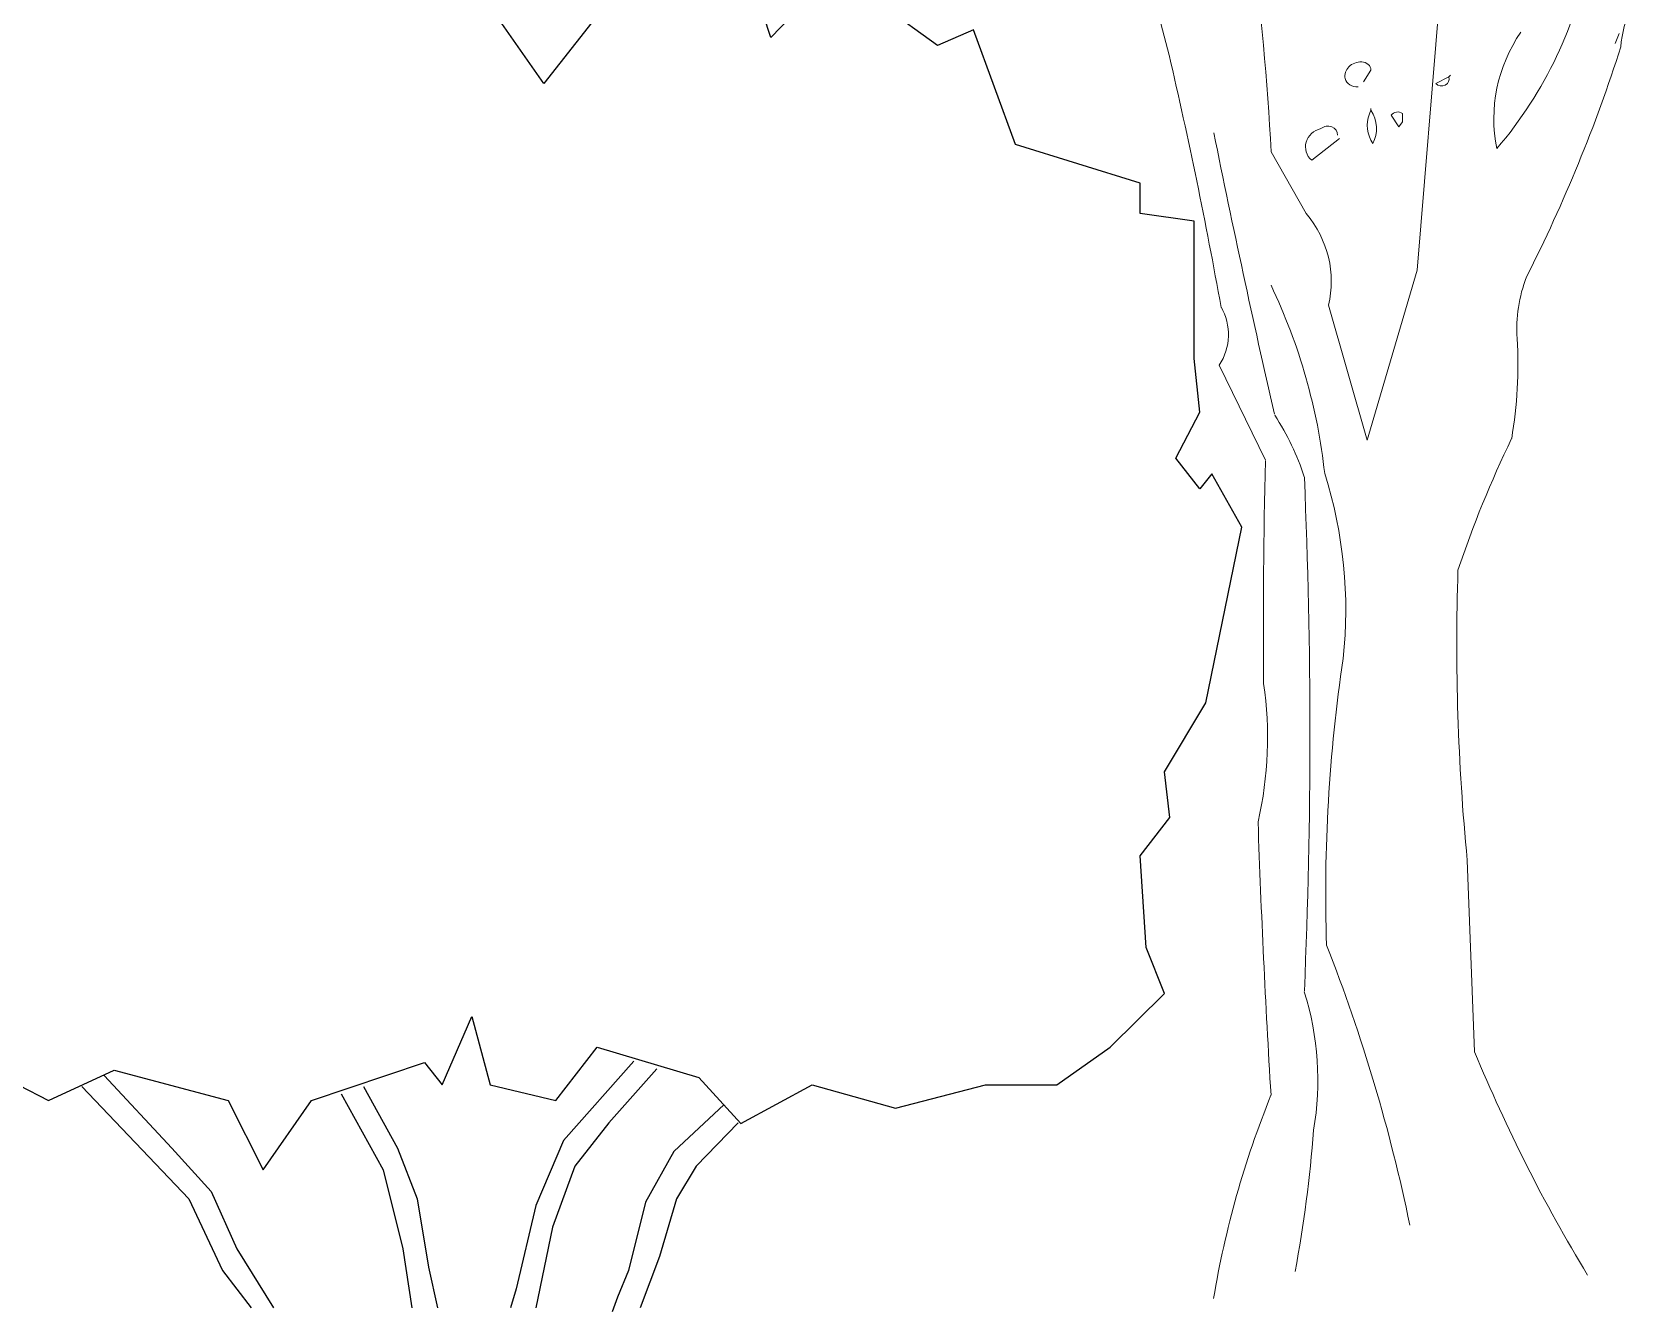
# Model space of a CAD drawing. Header units: metres. Extents: x -208167 to 103314, y -235023 to -104369.
# Drawn here: x -83508 to -78785, y -234353 to -230575 of the extents above; entities that cross this region are included whole.
import ezdxf

# ---------------------------------------------------------------- set-up
doc = ezdxf.new("R2010")
doc.units = ezdxf.units.M
doc.layers.add('FF', color=8, linetype='Continuous')
doc.layers.add('LH', color=94, linetype='Continuous')

# ---------------------------------------------------------------- blocks, each defined once
blk = doc.blocks.new('A$C6F3D4511')
at = {"layer": 'LH', "lineweight": 0}
for p, q in [((889.19, 1132.37), (861.87, 1249.25)), ((1110.81, 1182.47), (1092.59, 936.56)), ((1258.05, 1152.11), (1255.01, 1143)), ((1048.57, 1108.09), (1054.65, 1118.71)), ((1118.4, 1112.64), (1107.77, 1106.57)), ((1119.92, 1114.16), (1118.4, 1112.64)), ((1118.4, 1112.64), (1119.92, 1114.16)), ((1054.65, 1082.28), (1054.65, 1083.8)), ((1077.42, 1067.1), (1071.34, 1077.73)), ((1080.45, 1079.25), (1080.45, 1071.66)), ((1080.45, 1071.66), (1077.42, 1067.1)), ((1006.07, 1036.74), (1028.84, 1056.48)), ((1054.65, 1054.96), (1056.16, 1051.92)), ((1001.52, 988.17), (972.68, 1044.33)), ((1092.59, 936.56), (1051.61, 781.73)), ((1051.61, 781.73), (1019.73, 904.69)), ((968.12, 763.52), (930.18, 850.04)), ((1133.58, 399.21), (1139.65, 224.65))]:
    blk.add_line(p, q, dxfattribs=at)
for centre, radius, start, end in [((-1249.86, 951.2), 2224.49, 2.4, 7.42), ((846.12, 1285.61), 392.35, 322.61, 351.11), ((1355.81, 1135.26), 96.35, 154.73, 177.2), ((1306.69, 1074.69), 151.31, 148.56, 190.4), ((-4023.62, 102.84), 5019.53, 9.17, 11.84), ((-209.02, 1563.66), 1528.49, 335.53, 343.91), ((1046.4, 1113.15), 13.17, 87.16, 188.87), ((1047.06, 1118.71), 7.59, 0, 90), ((1043.38, 1113.87), 10.35, 195.37, 273.55), ((1112.52, 1110.59), 6.22, 220.24, 19.25), ((1083.87, 1068.62), 32.26, 154.94, 205.06), ((1026.87, 1065.68), 32.36, 334.85, 30.87), ((1076.49, 1074.95), 5.85, 47.34, 151.59), ((1018.11, 1049), 17.17, 105, 225.51), ((1019.3, 1059.86), 8.03, 357.54, 134.54), ((12346.14, 3145.59), 11608.93, 190.34, 191.63), ((920.18, 926.69), 101.96, 347.53, 37.08), ((440.06, 694.8), 579.41, 5.6, 23.18), ((1318.77, 883.43), 144.5, 160.99, 183.61), ((882.85, 877.98), 54.96, 329.45, 27.28), ((716.82, 851.56), 458.31, 351.43, 2.85), ((763.2, 679.27), 246.67, 16.26, 30.51), ((2167.75, 348.95), 1088.16, 156.48, 163.21), ((7685.82, 611.68), 6719.41, 178.71, 180.44), ((-5039.19, 513.82), 6043.75, 357.78, 2.22), ((577.75, 626.9), 456.26, 354.46, 15.83), ((3401.82, 596.56), 2276.81, 178.32, 184.97), ((2631.12, 368.3), 1613.58, 172.36, 181.65), ((591.12, 510.61), 378.74, 348.35, 7.51), ((11214.82, 747.05), 10257.54, 181.75, 183.14), ((-584.91, -244.26), 1700.13, 10.54, 19.45), ((713.76, 198.83), 297.34, 351.19, 15.7), ((2576.13, 755.8), 1531.53, 200.29, 208.66), ((1872.43, -142.01), 957.4, 160.02, 171.47), ((-312.2, 243.18), 1322.85, 350.48, 356.1)]:
    blk.add_arc(centre, radius, start, end, dxfattribs=at)
blk = doc.blocks.new('SHRUB09')
for points in [[(-2.25, 20.29), (-2.42, 19.27), (-2.78, 20.06), (-3.3, 20.51), (-3.57, 20.06), (-3.83, 20.06), (-4.45, 20.29), (-4.8, 20.4), (-5.33, 19.84), (-6.39, 19.95), (-6.91, 20.29), (-7.18, 19.95), (-7.18, 19.16), (-7.97, 18.6), (-8.67, 18.93), (-9.38, 18.48), (-9.47, 17.81), (-10.26, 17.35), (-9.82, 17.02), (-11.05, 16.34), (-10.96, 15.66), (-11.67, 15.21), (-12.19, 15.32), (-12.37, 15.1), (-12.28, 14.42), (-11.23, 13.74), (-11.49, 13.29), (-12.28, 12.73), (-12.19, 12.28), (-11.93, 12.28), (-11.67, 11.49), (-12.28, 10.92), (-12.02, 10.02), (-12.55, 8.89), (-11.67, 9.23), (-12.11, 7.54), (-10.96, 7.31), (-11.05, 7.99), (-10.26, 7.99), (-11.05, 6.63), (-10.52, 5.96), (-9.55, 5.62), (-9.73, 4.83), (-8.85, 4.04), (-7.71, 4.04), (-6.39, 3.36), (-5.42, 3.81), (-3.74, 3.36), (-3.22, 2.34), (-2.51, 3.36), (-0.84, 3.92), (-0.58, 3.59), (-0.14, 4.6), (0.13, 3.59), (1.1, 3.36), (1.71, 4.15), (3.21, 3.7), (3.83, 3.02), (4.88, 3.59), (6.11, 3.25), (7.44, 3.59), (8.49, 3.59), (9.28, 4.15), (10.08, 4.94), (9.81, 5.62), (9.72, 6.97), (10.16, 7.54), (10.08, 8.21), (10.69, 9.23), (11.22, 11.82), (10.78, 12.61), (10.6, 12.39), (10.25, 12.84), (10.6, 13.52), (10.52, 14.31), (10.52, 15.77), (10.52, 16.34), (9.72, 16.45), (9.72, 16.9), (7.88, 17.47), (7.26, 19.16), (6.73, 18.93), (5.94, 19.5), (5.32, 19.39), (5.23, 19.39), (4.71, 19.5), (4.27, 19.05), (3.83, 20.4), (2.77, 19.61), (2.07, 20.06), (1.45, 19.61), (1.63, 19.27), (0.92, 18.37), (0.13, 19.5), (-0.14, 20.51), (-0.84, 20.74), (-1.46, 20.4), (-1.37, 19.95), (-2.16, 20.29)], [(2.25, 3.94), (1.21, 2.77), (0.8, 1.81), (0.51, 0.58), (0.43, 0.3)], [(2.59, 3.83), (1.88, 3.03), (1.38, 2.39), (1.05, 1.49), (0.8, 0.3)], [(-5.9, 3.57), (-4.32, 1.91), (-3.82, 0.85), (-3.4, 0.3)], [(-5.57, 3.73), (-4.57, 2.66), (-3.99, 2.02), (-3.61, 1.17), (-3.07, 0.3)], [(-1.74, 3.57), (-1.24, 2.66), (-0.95, 1.91), (-0.78, 0.9), (-0.65, 0.3)], [(-2.07, 3.46), (-1.45, 2.34), (-1.16, 1.17), (-1.03, 0.3)], [(3.58, 3.3), (2.84, 2.61), (2.42, 1.86), (2.17, 0.85), (2.01, 0.46), (1.93, 0.24)], [(3.79, 3.03), (3.17, 2.39), (2.88, 1.91), (2.63, 1.06), (2.34, 0.3)]]:
    blk.add_lwpolyline(points)

msp = doc.modelspace()

# ---------------------------------------------------------------- block references
at = {"layer": 'FF', "xscale": 3.6, "yscale": 3.24, "zscale": 3.6}
msp.add_blockref('A$C6F3D4511', (-83352.17, -234312.79), dxfattribs=at)
at = {"layer": 'LH', "xscale": 200, "yscale": 200, "zscale": 200}
msp.add_blockref('SHRUB09', (-82181.09, -234401.06), dxfattribs=at)

doc.saveas('drawing.dxf')
